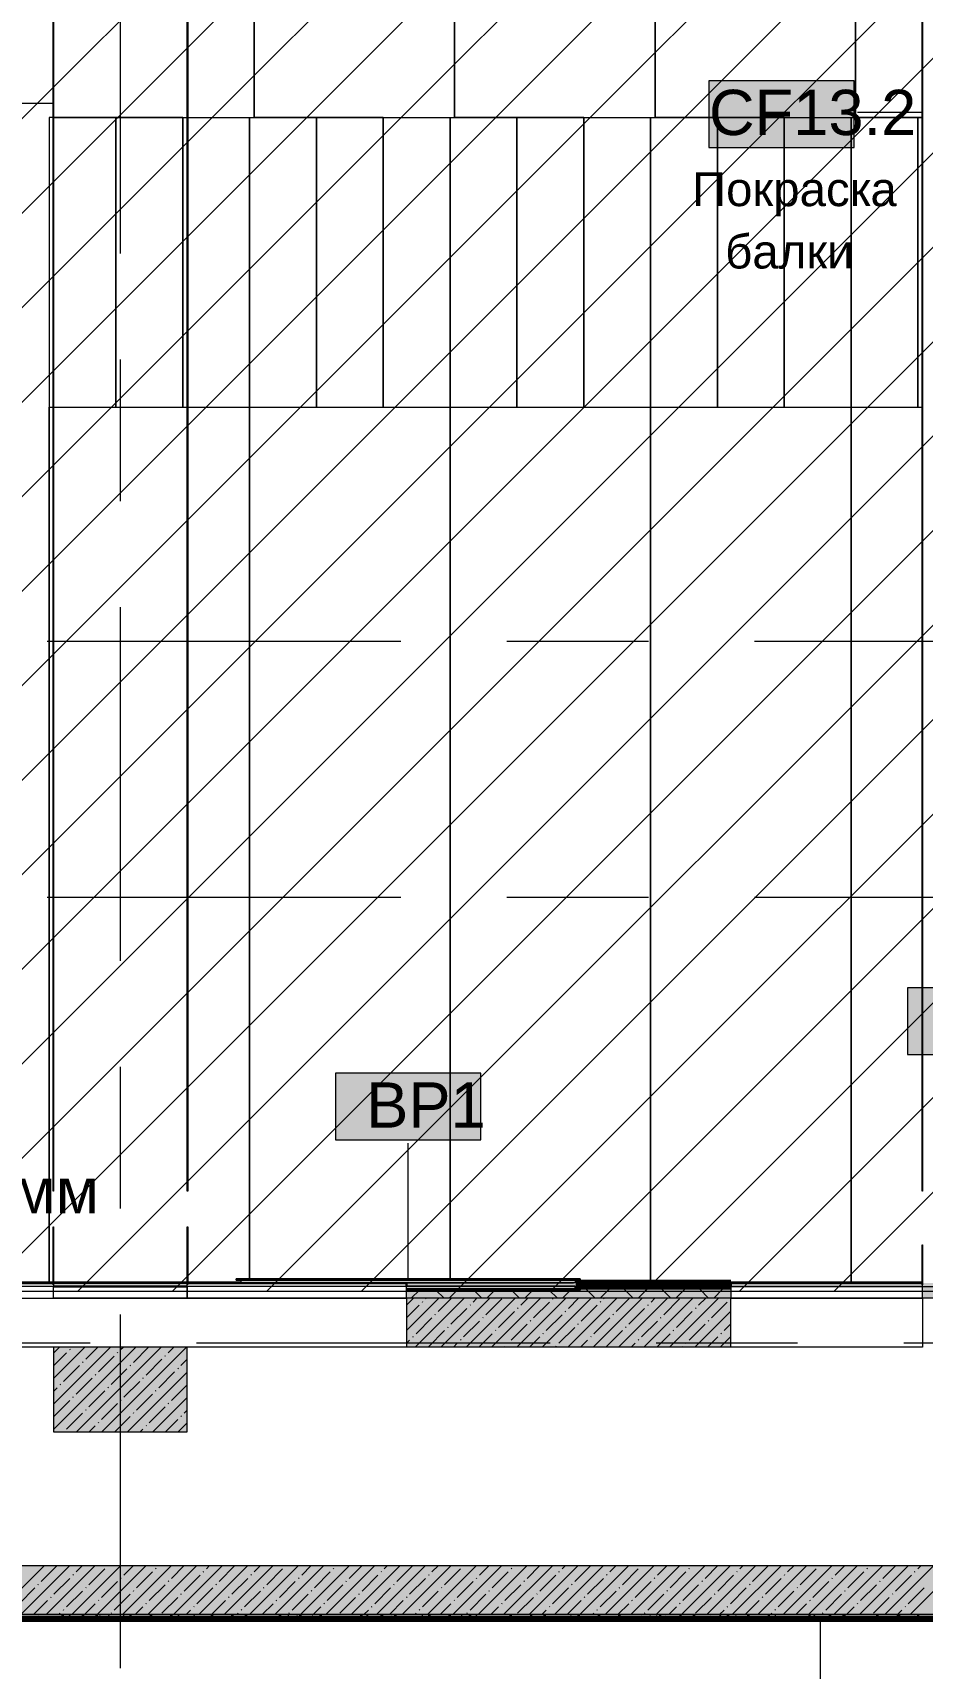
# Model space of a CAD drawing. Header units: millimetres. Extents: x -3817 to 677485, y -22715 to 103890.
# Drawn here: x 349109 to 353102, y 15458 to 22800 of the extents above; entities that cross this region are included whole.
import ezdxf

# ---------------------------------------------------------------- set-up
doc = ezdxf.new("R2010")
doc.units = ezdxf.units.MM
doc.layers.add('PDF _Геометрия', color=7, linetype='Continuous', true_color=0x1d1d1d)
doc.layers.add('PDF _Сплошная заливка', color=7, linetype='Continuous', true_color=0xffffff)
doc.layers.add('PDF _Текст', color=7, linetype='Continuous')
doc.styles.add('PDF GOST-Common', font='arial.ttf')

msp = doc.modelspace()

# ---------------------------------------------------------------- hatches: boundary and pattern name
at = {"layer": 'PDF _Сплошная заливка', "true_color": 0xff8000, "transparency": 33554559}
h = msp.add_hatch(color=30, dxfattribs=at)
h.paths.add_polyline_path([(357902.9, 17172), (357902.9, 17185), (357303.9, 17185), (357303.9, 17172)], flags=0)
h.paths.add_polyline_path([(358333.9, 17172), (358333.9, 17189), (358332.9, 17187), (358332.9, 17185), (358302.9, 17185), (358302.9, 17172), (358332.9, 17172)], flags=0)
h.paths.add_polyline_path([(349617.4, 17172), (349802.6, 17172), (349802.6, 17185), (349202.9, 17185), (349202.9, 17172), (349281.9, 17172)], flags=0)
h.paths.add_polyline_path([(357301.9, 17187), (357301.9, 17189), (355922.9, 17187)], flags=0)
at = {"layer": 'PDF _Сплошная заливка', "true_color": 0x4a715b, "transparency": 33554559}
h = msp.add_hatch(color=117, dxfattribs=at)
h.paths.add_polyline_path([(351211.1, 17155.5), (351567.4, 17155.5), (351567.4, 17160.5), (350786.8, 17160.5), (350786.8, 17155.5), (351127.2, 17155.5)], flags=0)
h.paths.add_polyline_path([(351567.4, 17200.5), (351567.4, 17205.5), (350022.4, 17205.5), (350022.4, 17200.5), (351546.6, 17200.5)], flags=0)
h = msp.add_hatch(color=117, dxfattribs=at)
h.paths.add_polyline_path([(351127.2, 17160.5), (351544.9, 17160.5), (351544.9, 17172.5), (350786.8, 17172), (350786.8, 17160.5), (351043.3, 17160.5)], flags=0)
h.paths.add_polyline_path([(351378.8, 17188.5), (351544.9, 17188.5), (351544.9, 17200.5), (350044.9, 17200.5), (350044.9, 17188.5), (351295, 17188.5)], flags=0)
at = {"layer": 'PDF _Сплошная заливка', "true_color": 0xff8000, "transparency": 33554559}
h = msp.add_hatch(color=30, dxfattribs=at)
h.paths.add_polyline_path([(355922.9, 17172), (355922.9, 17189), (353102.9, 17187), (353102.9, 17172), (355656.5, 17172)], flags=0)
h.paths.add_polyline_path([(351544.9, 17172), (352242.9, 17172), (352242.9, 17189), (350786.8, 17187), (350786.8, 17172.5), (351544.9, 17172.5)], flags=0)
at = {"layer": 'PDF _Сплошная заливка', "transparency": 33554559}
h = msp.add_hatch(color=256, dxfattribs=at)
h.paths.add_polyline_path([(350786.8, 16899), (352242.9, 16899), (352242.9, 17119), (350786.8, 17119), (350786.8, 17048.2)], flags=0)
h.paths.add_polyline_path([(355922.9, 16899), (355922.9, 17119), (353702.9, 17119), (353702.9, 16899), (355656.5, 16899)], flags=0)
h.paths.add_polyline_path([(348342.9, 16899), (348342.9, 17119), (346003.1, 17119), (346003.1, 16899), (348275.4, 16899)], flags=0)
h.paths.add_polyline_path([(344102.9, 16899), (345403.1, 16899), (345403.1, 17119), (341722.9, 17119), (341722.9, 16899), (343162.9, 16899)], flags=0)
h = msp.add_hatch(color=256, dxfattribs=at)
h.paths.add_polyline_path([(350786.8, 17119), (352242.9, 17119), (352242.9, 17159), (351567.4, 17159), (351567.4, 17155.5), (350786.8, 17155.5), (350786.8, 17136.5)], flags=0)
h.paths.add_polyline_path([(353102.9, 17119), (355922.9, 17119), (355922.9, 17159), (353102.9, 17159)], flags=0)
at = {"layer": 'PDF _Сплошная заливка', "true_color": 0xc0c0c0, "transparency": 33554559}
h = msp.add_hatch(color=9, dxfattribs=at)
h.paths.add_polyline_path([(351567.4, 17159), (352242.9, 17159), (352242.9, 17172), (351544.9, 17172), (351546.6, 17160.5), (351567.4, 17160.5)], flags=0)
h.paths.add_polyline_path([(355656.5, 17159), (355922.9, 17159), (355922.9, 17172), (353102.9, 17172), (353102.9, 17159)], flags=0)
at = {"layer": 'PDF _Сплошная заливка', "transparency": 33554559}
for points in [[(349202.9, 16519), (349802.9, 16519), (349802.9, 16899), (349202.9, 16899), (349202.9, 16812.8)], [(356998.5, 15699), (358082.9, 15699), (358082.9, 15919), (347502.9, 15919), (347502.9, 15699), (356327.5, 15699)]]:
    msp.add_hatch(color=256, dxfattribs=at).paths.add_polyline_path(points)
h = msp.add_hatch(color=256, dxfattribs=at)
h.paths.add_polyline_path([(358340.5, 15679), (358503.1, 15679), (358503.1, 15699), (347522.9, 15699), (347522.9, 15679), (356998.5, 15679)], flags=0)
h.paths.add_polyline_path([(361502.9, 15679), (361502.9, 15699), (360103.1, 15699), (360103.1, 15679), (361024.6, 15679)], flags=0)

# ---------------------------------------------------------------- linework, layer by layer
at = {"layer": 'PDF _Геометрия', "color": 8, "lineweight": 9, "true_color": 0x808080}
msp.add_lwpolyline([(357882.9, 17150), (357882.9, 28419), (349202.9, 28419), (349202.9, 28819), (342052.9, 28819), (342052.9, 26599), (342052.9, 17150)], close=True, dxfattribs=at)
at = {"layer": 'PDF _Геометрия', "color": 9, "lineweight": 9, "true_color": 0xc0c0c0}
for points in [[(343796.7, 17150), (355065.7, 28419)], [(344220.9, 17150), (355489.9, 28419)], [(344645.2, 17150), (355914.2, 28419)], [(345069.5, 17150), (356338.5, 28419)], [(345493.7, 17150), (356762.7, 28419)], [(345918, 17150), (357187, 28419)], [(346342.3, 17150), (357611.3, 28419)], [(346766.5, 17150), (357882.9, 28266.4)], [(347190.8, 17150), (357882.9, 27842.1)], [(347615.1, 17150), (357882.9, 27417.8)], [(348039.3, 17150), (357882.9, 26993.6)], [(348463.6, 17150), (357882.9, 26569.3)], [(348887.9, 17150), (357882.9, 26145)], [(349312.1, 17150), (357882.9, 25720.8)], [(349736.4, 17150), (357882.9, 25296.5)], [(350160.6, 17150), (357882.9, 24872.2)], [(350584.9, 17150), (357882.9, 24448)], [(351009.2, 17150), (357882.9, 24023.7)], [(351433.4, 17150), (357882.9, 23599.5)], [(351857.7, 17150), (357882.9, 23175.2)], [(352282, 17150), (357882.9, 22750.9)], [(352706.2, 17150), (357882.9, 22326.7)], [(345362.1, 17172), (345362.1, 17185), (345403.1, 17185), (345403.1, 17172), (345362.1, 17172), (345362.1, 17119), (345403.1, 17119), (346002.9, 17119), (346033.1, 17119), (348342.9, 17119), (349202.9, 17119), (349202.9, 17172)], [(349192.9, 17185), (348342.9, 17185), (348342.9, 17187), (349192.9, 17187)], [(357902.9, 17172), (357902.9, 17185), (358302.9, 17185), (358302.9, 17172), (357902.9, 17172), (357902.9, 17119), (357302.9, 17119), (355922.9, 17119), (353102.9, 17119), (352242.9, 17119), (350786.8, 17119), (349802.6, 17119), (349202.9, 17119), (349202.9, 17172), (348342.9, 17172), (348342.9, 17119), (350786.8, 17119), (350786.8, 17172), (349802.6, 17172)], [(353102.9, 17172), (353102.9, 17185), (352242.9, 17185), (353102.9, 17185), (353102.9, 17187), (352242.9, 17187), (352242.9, 17185), (352242.9, 17172), (353102.9, 17172), (355922.9, 17172), (355922.9, 17119), (358082.9, 17119), (358082.9, 16899), (355922.9, 16899), (353702.9, 16899)], [(351546.6, 17172), (352242.9, 17172), (352242.9, 17119), (353102.9, 17119), (353102.9, 16899), (352242.9, 16899), (350786.8, 16899), (348342.9, 16899), (347502.9, 16899), (347502.9, 15919), (358082.9, 15919), (358082.9, 16899), (358082.9, 17119)], [(349281.9, 17172), (349617.4, 17172)], [(349802.6, 17172), (349802.6, 17119), (349802.6, 17172)], [(352242.9, 16899), (352242.9, 17119), (350786.8, 17119), (350786.8, 16899)], [(355922.9, 16899), (355922.9, 17119), (353102.9, 17119), (353102.9, 17172), (352242.9, 17172)], [(358503.1, 15919), (358503.1, 15899), (358503.1, 15699), (358503.1, 15679), (347522.9, 15679)]]:
    msp.add_lwpolyline(points, dxfattribs=at)
at = {"layer": 'PDF _Геометрия', "color": 254, "lineweight": 13, "true_color": 0xcccccc}
for points in [[(350682.9, 22419), (350102.9, 22419), (350102.9, 28349), (350102.9, 22419)], [(351582.9, 22419), (351002.9, 22419), (351002.9, 28349), (351002.9, 22419)], [(352482.9, 22419), (351902.9, 22419), (351902.9, 28349), (351902.9, 22419)], [(353101.9, 22419), (352802.9, 22419), (352802.9, 28349), (352802.9, 22419)], [(349782.9, 22419), (349202.9, 22419), (349202.9, 27640.7)]]:
    msp.add_lwpolyline(points, dxfattribs=at)
at = {"layer": 'PDF _Геометрия', "color": 9, "lineweight": 9, "true_color": 0xc0c0c0}
for points in [[(349202.9, 27841.3), (349202.9, 17599), (349200.9, 17599), (349200.9, 27841.3)], [(349802.9, 17599), (349802.9, 27841.3), (349804.9, 27841.3), (349804.9, 17599)], [(353103.9, 27841.3), (353103.9, 17599), (353101.9, 17599), (353101.9, 27841.3)], [(349202.9, 17439), (349202.9, 17179), (349200.9, 17179), (349200.9, 17439)], [(349804.9, 17180.5), (349802.9, 17180.5), (349802.9, 17439), (349804.9, 17439)], [(353102.9, 17359), (353102.9, 17179), (353101.9, 17179), (353101.9, 17359)], [(349202.6, 17185), (349202.6, 17172), (348342.9, 17172), (348342.9, 17185)], [(350786.8, 17185), (349192.9, 17185), (349192.9, 17187), (350786.8, 17187)], [(350786.8, 17172), (349802.6, 17172), (349802.6, 17185), (350786.8, 17185)]]:
    msp.add_lwpolyline(points, close=True, dxfattribs=at)
at = {"layer": 'PDF _Геометрия', "color": 253, "lineweight": 9, "true_color": 0xaaaaaa}
for points in [[(349502.9, 21808.7), (349502.9, 23396.2)], [(349502.9, 20697.4), (349502.9, 21332.4)], [(349502.9, 18633.7), (349502.9, 20221.2)], [(349174.1, 20069), (350761.6, 20069)], [(351237.9, 20069), (351872.9, 20069)], [(352349.1, 20069), (353936.6, 20069)], [(349174.1, 18919), (350761.6, 18919)], [(351237.9, 18919), (351872.9, 18919)], [(352349.1, 18919), (353936.6, 18919)], [(349502.9, 17522.4), (349502.9, 18157.4)], [(349502.9, 15458.7), (349502.9, 17046.2)], [(348732.9, 16919), (349367.9, 16919)], [(349844.1, 16919), (351431.6, 16919)], [(351907.9, 16919), (352542.9, 16919)], [(353019.1, 16919), (354606.6, 16919)]]:
    msp.add_lwpolyline(points, dxfattribs=at)
at = {"layer": 'PDF _Геометрия', "color": 7, "lineweight": 9}
for points in [[(352796.7, 22583.8), (352143.6, 22583.8), (352143.6, 22283.8), (352796.7, 22283.8)], [(353689.4, 18512.6), (353036.3, 18512.6), (353036.3, 18212.6), (353689.4, 18212.6)], [(351121.5, 18129.6), (350468.3, 18129.6), (350468.3, 17829.6), (351121.5, 17829.6)], [(350022.4, 17205.5), (350022.4, 17200.5)], [(350044.9, 17188.5), (350044.9, 17200.5), (351544.9, 17200.5), (351544.9, 17188.5)], [(351537.4, 17188.5), (350052.4, 17188.5)], [(351567.4, 17205.5), (351567.4, 17200.5)], [(350786.8, 17172.5), (351537.4, 17172.5)]]:
    msp.add_lwpolyline(points, close=True, dxfattribs=at)
for points in [[(349201.9, 22482), (348745.3, 22482)], [(353102.9, 22441.9), (352811.8, 22441.9)], [(350794.9, 17205.5), (350794.9, 17815.7)], [(351567.4, 17205.5), (350022.4, 17205.5), (351567.4, 17205.5)], [(350036.8, 17200.5), (350022.4, 17200.5), (351567.4, 17200.5), (351546.6, 17200.5)], [(351544.9, 17200.5), (351544.9, 17188.5), (350044.9, 17188.5), (350044.9, 17200.5)], [(351537.4, 17205.5), (350052.4, 17205.5), (351537.4, 17205.5)], [(351546.6, 17160.5), (351567.4, 17160.5), (351567.4, 17155.5), (351567.4, 17160.5), (350786.8, 17160.5), (351544.9, 17160.5), (351544.9, 17172.5), (350786.8, 17172.5), (351544.9, 17172.5), (351544.9, 17160.5)], [(351567.4, 17155.5), (350786.8, 17155.5), (351567.4, 17155.5)], [(351537.4, 17155.5), (350786.8, 17155.5), (351537.4, 17155.5)], [(352242.9, 17159), (351567.4, 17159)], [(349202.9, 16899), (349202.9, 16519), (349802.9, 16519), (349802.9, 16899)], [(347522.9, 15699), (358082.9, 15699), (347522.9, 15699), (347502.9, 15699), (347502.9, 15579), (347502.9, 15699)], [(352644.7, 15678.5), (352644.7, 15360.6)]]:
    msp.add_lwpolyline(points, dxfattribs=at)
at = {"layer": 'PDF _Геометрия', "color": 254, "lineweight": 9, "true_color": 0xcccccc}
for points in [[(349200.9, 22419), (349182.9, 22419), (349182.9, 21119), (349200.9, 21119)], [(349182.9, 22419), (349182.9, 21119)], [(349202.9, 22419), (349482.9, 22419), (349782.9, 22419), (349802.9, 22419)], [(349804.9, 22419), (350082.9, 22419), (350382.9, 22419), (350682.9, 22419), (350982.9, 22419), (351282.9, 22419), (351582.9, 22419), (351882.9, 22419), (352182.9, 22419), (352482.9, 22419), (352782.9, 22419), (353082.9, 22419), (353101.9, 22419)], [(349202.9, 21119), (349482.9, 21119), (349782.9, 21119), (349802.9, 21119)], [(349804.9, 21119), (350082.9, 21119), (350382.9, 21119), (350682.9, 21119), (350982.9, 21119), (351282.9, 21119), (351582.9, 21119), (351882.9, 21119), (352182.9, 21119), (352482.9, 21119), (352782.9, 21119), (353082.9, 21119), (353101.9, 21119)]]:
    msp.add_lwpolyline(points, dxfattribs=at)
for points in [[(349482.9, 21119), (349482.9, 22419)], [(349782.9, 21119), (349782.9, 22419)], [(350082.9, 21119), (350082.9, 22419)], [(350382.9, 21119), (350382.9, 22419)], [(350682.9, 21119), (350682.9, 22419)], [(350982.9, 21119), (350982.9, 22419)], [(351282.9, 21119), (351282.9, 22419)], [(351582.9, 21119), (351582.9, 22419)], [(351882.9, 21119), (351882.9, 22419)], [(352182.9, 21119), (352182.9, 22419)], [(352482.9, 21119), (352482.9, 22419)], [(352782.9, 21119), (352782.9, 22419)], [(353082.9, 21119), (353082.9, 22419)]]:
    msp.add_lwpolyline(points, close=True, dxfattribs=at)
at = {"layer": 'PDF _Геометрия', "color": 253, "lineweight": 13, "true_color": 0xaaaaaa}
for points in [[(349182.9, 21119), (349182.9, 17189), (349182.9, 21119), (349200.9, 21119)], [(349202.9, 21119), (349782.9, 21119)], [(350082.9, 21119), (350082.9, 17205.5), (350082.9, 21119), (350682.9, 21119)], [(350982.9, 21119), (350982.9, 17205.5), (350982.9, 21119), (351582.9, 21119)], [(351882.9, 21119), (351882.9, 17189), (351882.9, 21119), (352482.9, 21119)], [(352782.9, 21119), (352782.9, 17189), (352782.9, 21119), (353101.9, 21119)]]:
    msp.add_lwpolyline(points, dxfattribs=at)
at = {"layer": 'PDF _Геометрия', "color": 30, "lineweight": 30, "true_color": 0xff8000}
for points in [[(349009.9, 17189), (349182.9, 17189), (349200.9, 17189)], [(349202.8, 17189), (349802.9, 17189)], [(349804.8, 17189), (350044.9, 17189)], [(350786.8, 17188.5), (350786.8, 17172.5)], [(352242.9, 17172), (352242.9, 17189), (353101.9, 17189)], [(349802.6, 17172), (349202.6, 17172)]]:
    msp.add_lwpolyline(points, dxfattribs=at)
at = {"layer": 'PDF _Геометрия', "color": 30, "lineweight": 70, "true_color": 0xff8000}
for points in [[(352242.9, 17189), (351546.6, 17189)], [(352242.9, 17172), (351546.6, 17172)]]:
    msp.add_lwpolyline(points, dxfattribs=at)
at = {"layer": 'PDF _Геометрия', "lineweight": 9}
for points in [[(350786.8, 17087.3), (350818.5, 17119)], [(350786.8, 16973.3), (350932.5, 17119)], [(350845, 17155.5), (350808.5, 17119)], [(350826.6, 16899), (351046.6, 17119)], [(350872.6, 17116.1), (350875.5, 17119)], [(350955.5, 17119), (350919, 17155.5)], [(350929.6, 17059), (350989.6, 17119)], [(350940.6, 16899), (351160.6, 17119)], [(351014.7, 17155.5), (350978.2, 17119)], [(351054.7, 16899), (351274.7, 17119)], [(351086.4, 17101.8), (351103.6, 17119)], [(351125.2, 17119), (351088.7, 17155.5)], [(351143.4, 17044.8), (351214.7, 17116.1)], [(351184.4, 17155.5), (351147.9, 17119)], [(351168.7, 16899), (351388.7, 17119)], [(351294.9, 17119), (351258.4, 17155.5)], [(351282.8, 16899), (351502.8, 17119)], [(351300.3, 17087.6), (351331.7, 17119)], [(351354.1, 17155.5), (351317.6, 17119)], [(351396.8, 16899), (351616.8, 17119)], [(351464.6, 17119), (351428.1, 17155.5)], [(351442.8, 17116.1), (351445.2, 17118.4)], [(351523.8, 17155.5), (351487.3, 17119)], [(351510.9, 16899), (351730.9, 17119)], [(351514.1, 17073.3), (351559.8, 17119)], [(351634.3, 17119), (351594.3, 17159)], [(351624.9, 16899), (351844.9, 17119)], [(351697, 17159), (351657, 17119)], [(351670.9, 17116.1), (351673.9, 17119)], [(351727.9, 17059), (351787.9, 17119)], [(351739, 16899), (351959, 17119)], [(351804, 17119), (351764, 17159)], [(351866.7, 17159), (351826.7, 17119)], [(351853, 16899), (352073, 17119)], [(351884.8, 17101.8), (351902, 17119)], [(351973.7, 17119), (351933.7, 17159)], [(351941.8, 17044.8), (352013.1, 17116.1)], [(351967.1, 16899), (352187.1, 17119)], [(352036.4, 17159), (351996.4, 17119)], [(352098.6, 17087.6), (352130.1, 17119)], [(352143.4, 17119), (352103.4, 17159)], [(352206.1, 17159), (352166.1, 17119)], [(352241.2, 17116.1), (352242.9, 17117.8)], [(350786.8, 17030.3), (350844.1, 17087.6)], [(350858.3, 17101.8), (350860.7, 17104.2)], [(350915.3, 17044.8), (350917.7, 17047.2)], [(350986.6, 17002), (351057.9, 17073.3)], [(351072.2, 17087.6), (351074.5, 17089.9)], [(351200.5, 16987.8), (351271.7, 17059)], [(351286, 17073.3), (351288.4, 17075.7)], [(351357.3, 17030.5), (351428.6, 17101.8)], [(351414.3, 16973.5), (351485.6, 17044.8)], [(351499.8, 17059), (351502.2, 17061.4)], [(351571.1, 17016.3), (351642.4, 17087.6)], [(351656.7, 17101.8), (351659, 17104.2)], [(351713.7, 17044.8), (351716.1, 17047.2)], [(351785, 17002), (351856.2, 17073.3)], [(351870.5, 17087.6), (351872.9, 17089.9)], [(351998.8, 16987.8), (352070.1, 17059)], [(352081.1, 16899), (352242.9, 17060.8)], [(352084.3, 17073.3), (352086.7, 17075.7)], [(352155.6, 17030.5), (352226.9, 17101.8)], [(350829.8, 16959.2), (350901.1, 17030.5)], [(350886.8, 16902.2), (350958.1, 16973.5)], [(350972.4, 16987.8), (350974.7, 16990.1)], [(351043.6, 16945), (351114.9, 17016.3)], [(351129.2, 17030.5), (351131.6, 17032.9)], [(351186.2, 16973.5), (351188.6, 16975.9)], [(351257.5, 16930.7), (351328.8, 17002)], [(351343, 17016.3), (351345.4, 17018.6)], [(351400.1, 16959.2), (351402.4, 16961.6)], [(351471.3, 16916.5), (351542.6, 16987.8)], [(351556.9, 17002), (351559.2, 17004.4)], [(351628.2, 16959.2), (351699.4, 17030.5)], [(351685.2, 16902.2), (351756.5, 16973.5)], [(351770.7, 16987.8), (351773.1, 16990.1)], [(351842, 16945), (351913.3, 17016.3)], [(351927.5, 17030.5), (351929.9, 17032.9)], [(351984.6, 16973.5), (351986.9, 16975.9)], [(352055.8, 16930.7), (352127.1, 17002)], [(352141.4, 17016.3), (352143.7, 17018.6)], [(352198.4, 16959.2), (352200.8, 16961.6)], [(352212.7, 16973.5), (352242.9, 17003.7)], [(349202.9, 16872), (349229.9, 16899)], [(349202.9, 16757.9), (349343.9, 16899)], [(349202.9, 16643.9), (349458, 16899)], [(349202.9, 16529.9), (349572, 16899)], [(349275.9, 16888), (349278.3, 16890.3)], [(349306.1, 16519), (349686.1, 16899)], [(349347.2, 16845.2), (349401, 16899)], [(349420.1, 16519), (349800.1, 16899)], [(349504, 16888), (349515, 16899)], [(349561, 16830.9), (349629.1, 16899)], [(349717.8, 16873.7), (349743.1, 16899)], [(350786.8, 16916.3), (350801.3, 16930.7)], [(350815.6, 16945), (350817.9, 16947.4)], [(350997.7, 16899), (351015.1, 16916.5)], [(351029.4, 16930.7), (351031.8, 16933.1)], [(351111.7, 16899), (351172, 16959.2)], [(351225.8, 16899), (351229, 16902.2)], [(351243.2, 16916.5), (351245.6, 16918.9)], [(351339.8, 16899), (351385.8, 16945)], [(351457.1, 16902.2), (351459.4, 16904.6)], [(351567.9, 16899), (351599.6, 16930.7)], [(351613.9, 16945), (351616.3, 16947.4)], [(351796, 16899), (351813.5, 16916.5)], [(351827.7, 16930.7), (351830.1, 16933.1)], [(351910.1, 16899), (351970.3, 16959.2)], [(352024.1, 16899), (352027.3, 16902.2)], [(352041.6, 16916.5), (352043.9, 16918.9)], [(352138.2, 16899), (352184.1, 16945)], [(352195.2, 16899), (352242.9, 16946.7)], [(349202.9, 16815), (349261.6, 16873.7)], [(349247.4, 16745.4), (349318.7, 16816.7)], [(349332.9, 16830.9), (349335.3, 16833.3)], [(349404.2, 16788.2), (349475.5, 16859.5)], [(349489.7, 16873.7), (349492.1, 16876.1)], [(349546.8, 16816.7), (349549.1, 16819.1)], [(349618, 16773.9), (349689.3, 16845.2)], [(349703.6, 16859.5), (349705.9, 16861.8)], [(349774.9, 16816.7), (349802.9, 16844.7)], [(349304.4, 16688.4), (349375.7, 16759.7)], [(349389.9, 16773.9), (349392.3, 16776.3)], [(349461.2, 16731.2), (349532.5, 16802.4)], [(349518.2, 16674.1), (349589.5, 16745.4)], [(349534.2, 16519), (349802.9, 16787.7)], [(349603.8, 16759.7), (349606.1, 16762)], [(349675.1, 16716.9), (349746.3, 16788.2)], [(349760.6, 16802.4), (349763, 16804.8)], [(349202.9, 16700.9), (349218.9, 16716.9)], [(349233.1, 16731.2), (349235.5, 16733.5)], [(349290.1, 16674.1), (349292.5, 16676.5)], [(349361.4, 16631.4), (349432.7, 16702.6)], [(349447, 16716.9), (349449.3, 16719.3)], [(349575.3, 16617.1), (349646.5, 16688.4)], [(349648.2, 16519), (349802.9, 16673.7)], [(349660.8, 16702.6), (349663.2, 16705)], [(349732.1, 16659.9), (349802.9, 16730.7)], [(349204.6, 16588.6), (349275.9, 16659.9)], [(349261.6, 16531.6), (349332.9, 16602.8)], [(349347.2, 16617.1), (349349.5, 16619.5)], [(349418.4, 16574.3), (349489.7, 16645.6)], [(349504, 16659.9), (349506.4, 16662.2)], [(349561, 16602.8), (349563.4, 16605.2)], [(349632.3, 16560.1), (349703.6, 16631.4)], [(349717.8, 16645.6), (349720.2, 16648)], [(349789.1, 16602.8), (349802.9, 16616.6)], [(349249.1, 16519), (349249.7, 16519.7)], [(349363.1, 16519), (349389.9, 16545.8)], [(349404.2, 16560.1), (349406.6, 16562.4)], [(349477.2, 16519), (349546.8, 16588.6)], [(349591.2, 16519), (349603.8, 16531.6)], [(349618, 16545.8), (349620.4, 16548.2)], [(349705.3, 16519), (349760.6, 16574.3)], [(349762.3, 16519), (349802.9, 16559.6)], [(349774.9, 16588.6), (349777.2, 16591)], [(348942.3, 15699), (349162.3, 15919)], [(349056.3, 15699), (349276.3, 15919)], [(349147.6, 15847.3), (349218.9, 15918.5)], [(349170.4, 15699), (349390.4, 15919)], [(349204.6, 15790.2), (349275.9, 15861.5)], [(349284.4, 15699), (349504.4, 15919)], [(349290.1, 15875.8), (349292.5, 15878.2)], [(349304.4, 15890), (349333.4, 15919)], [(349361.4, 15833), (349432.7, 15904.3)], [(349398.5, 15699), (349618.5, 15919)], [(349447, 15918.5), (349447.4, 15919)], [(349504, 15861.5), (349506.4, 15863.9)], [(349512.5, 15699), (349732.5, 15919)], [(349518.2, 15875.8), (349561.5, 15919)], [(349575.3, 15818.8), (349646.5, 15890)], [(349626.6, 15699), (349846.6, 15919)], [(349660.8, 15904.3), (349663.2, 15906.7)], [(349675.1, 15918.5), (349675.5, 15919)], [(349732.1, 15861.5), (349789.6, 15919)], [(349740.6, 15699), (349960.6, 15919)], [(349789.1, 15804.5), (349860.4, 15875.8)], [(349854.7, 15699), (350074.7, 15919)], [(349874.6, 15890), (349877, 15892.4)], [(349888.9, 15904.3), (349903.6, 15919)], [(349945.9, 15847.3), (350017.2, 15918.5)], [(349968.7, 15699), (350188.7, 15919)], [(350002.9, 15790.2), (350074.2, 15861.5)], [(350082.8, 15699), (350302.8, 15919)], [(350088.5, 15875.8), (350090.9, 15878.2)], [(350102.7, 15890), (350131.7, 15919)], [(350159.8, 15833), (350231, 15904.3)], [(350196.8, 15699), (350416.8, 15919)], [(350245.3, 15918.5), (350245.8, 15919)], [(350302.3, 15861.5), (350304.7, 15863.9)], [(350310.9, 15699), (350530.9, 15919)], [(350316.6, 15875.8), (350359.8, 15919)], [(350373.6, 15818.8), (350444.9, 15890)], [(350424.9, 15699), (350644.9, 15919)], [(350459.1, 15904.3), (350461.5, 15906.7)], [(350473.4, 15918.5), (350473.9, 15919)], [(350530.4, 15861.5), (350587.9, 15919)], [(350539, 15699), (350759, 15919)], [(350587.5, 15804.5), (350658.7, 15875.8)], [(350653, 15699), (350873, 15919)], [(350673, 15890), (350675.4, 15892.4)], [(350687.2, 15904.3), (350702, 15919)], [(350744.3, 15847.3), (350815.6, 15918.5)], [(350767.1, 15699), (350987.1, 15919)], [(350801.3, 15790.2), (350872.6, 15861.5)], [(350881.1, 15699), (351101.1, 15919)], [(350886.8, 15875.8), (350889.2, 15878.2)], [(350901.1, 15890), (350930.1, 15919)], [(350958.1, 15833), (351029.4, 15904.3)], [(350995.2, 15699), (351215.2, 15919)], [(351043.6, 15918.5), (351044.1, 15919)], [(351100.7, 15861.5), (351103, 15863.9)], [(351109.2, 15699), (351329.2, 15919)], [(351114.9, 15875.8), (351158.2, 15919)], [(351172, 15818.8), (351243.2, 15890)], [(351223.3, 15699), (351443.3, 15919)], [(351257.5, 15904.3), (351259.9, 15906.7)], [(351271.7, 15918.5), (351272.2, 15919)], [(351328.8, 15861.5), (351386.3, 15919)], [(351337.3, 15699), (351557.3, 15919)], [(351385.8, 15804.5), (351457.1, 15875.8)], [(351451.4, 15699), (351671.4, 15919)], [(351471.3, 15890), (351473.7, 15892.4)], [(351485.6, 15904.3), (351500.3, 15919)], [(351542.6, 15847.3), (351613.9, 15918.5)], [(351565.4, 15699), (351785.4, 15919)], [(351599.6, 15790.2), (351670.9, 15861.5)], [(351679.5, 15699), (351899.5, 15919)], [(351685.2, 15875.8), (351687.5, 15878.2)], [(351699.4, 15890), (351728.4, 15919)], [(351756.5, 15833), (351827.7, 15904.3)], [(351793.5, 15699), (352013.5, 15919)], [(351842, 15918.5), (351842.4, 15919)], [(351899, 15861.5), (351901.4, 15863.9)], [(351907.6, 15699), (352127.6, 15919)], [(351913.3, 15875.8), (351956.5, 15919)], [(351970.3, 15818.8), (352041.6, 15890)], [(352021.6, 15699), (352241.6, 15919)], [(352055.8, 15904.3), (352058.2, 15906.7)], [(352070.1, 15918.5), (352070.5, 15919)], [(352127.1, 15861.5), (352184.6, 15919)], [(352135.7, 15699), (352355.7, 15919)], [(352184.1, 15804.5), (352255.4, 15875.8)], [(352249.7, 15699), (352469.7, 15919)], [(352269.7, 15890), (352272, 15892.4)], [(352283.9, 15904.3), (352298.6, 15919)], [(352341, 15847.3), (352412.2, 15918.5)], [(352363.8, 15699), (352583.8, 15919)], [(352398, 15790.2), (352469.3, 15861.5)], [(352477.8, 15699), (352697.8, 15919)], [(352483.5, 15875.8), (352485.9, 15878.2)], [(352497.8, 15890), (352526.7, 15919)], [(352554.8, 15833), (352626.1, 15904.3)], [(352591.9, 15699), (352811.9, 15919)], [(352640.3, 15918.5), (352640.8, 15919)], [(352697.4, 15861.5), (352699.7, 15863.9)], [(352705.9, 15699), (352925.9, 15919)], [(352711.6, 15875.8), (352754.8, 15919)], [(352768.6, 15818.8), (352839.9, 15890)], [(352820, 15699), (353040, 15919)], [(352854.2, 15904.3), (352856.6, 15906.7)], [(352868.4, 15918.5), (352868.9, 15919)], [(352925.5, 15861.5), (352982.9, 15919)], [(352934, 15699), (353154, 15919)], [(352982.5, 15804.5), (353053.8, 15875.8)], [(353048.1, 15699), (353268.1, 15919)], [(353068, 15890), (353070.4, 15892.4)], [(353082.3, 15904.3), (353097, 15919)], [(349047.8, 15747.5), (349119.1, 15818.8)], [(349133.3, 15833), (349135.7, 15835.4)], [(349261.6, 15733.2), (349332.9, 15804.5)], [(349347.2, 15818.8), (349349.5, 15821.1)], [(349418.4, 15776), (349489.7, 15847.3)], [(349475.5, 15719), (349546.8, 15790.2)], [(349561, 15804.5), (349563.4, 15806.9)], [(349632.3, 15761.7), (349703.6, 15833)], [(349717.8, 15847.3), (349720.2, 15849.6)], [(349774.9, 15790.2), (349777.2, 15792.6)], [(349846.1, 15747.5), (349917.4, 15818.8)], [(349931.7, 15833), (349934, 15835.4)], [(350060, 15733.2), (350131.3, 15804.5)], [(350145.5, 15818.8), (350147.9, 15821.1)], [(350216.8, 15776), (350288.1, 15847.3)], [(350273.8, 15719), (350345.1, 15790.2)], [(350359.4, 15804.5), (350361.7, 15806.9)], [(350430.6, 15761.7), (350501.9, 15833)], [(350516.2, 15847.3), (350518.5, 15849.6)], [(350573.2, 15790.2), (350575.6, 15792.6)], [(350644.5, 15747.5), (350715.8, 15818.8)], [(350730, 15833), (350732.4, 15835.4)], [(350858.3, 15733.2), (350929.6, 15804.5)], [(350943.9, 15818.8), (350946.2, 15821.1)], [(351015.1, 15776), (351086.4, 15847.3)], [(351072.2, 15719), (351143.4, 15790.2)], [(351157.7, 15804.5), (351160.1, 15806.9)], [(351229, 15761.7), (351300.3, 15833)], [(351314.5, 15847.3), (351316.9, 15849.6)], [(351371.5, 15790.2), (351373.9, 15792.6)], [(351442.8, 15747.5), (351514.1, 15818.8)], [(351528.4, 15833), (351530.7, 15835.4)], [(351656.7, 15733.2), (351727.9, 15804.5)], [(351742.2, 15818.8), (351744.6, 15821.1)], [(351813.5, 15776), (351884.8, 15847.3)], [(351870.5, 15719), (351941.8, 15790.2)], [(351956, 15804.5), (351958.4, 15806.9)], [(352027.3, 15761.7), (352098.6, 15833)], [(352112.9, 15847.3), (352115.2, 15849.6)], [(352169.9, 15790.2), (352172.3, 15792.6)], [(352241.2, 15747.5), (352312.4, 15818.8)], [(352326.7, 15833), (352329.1, 15835.4)], [(352455, 15733.2), (352526.3, 15804.5)], [(352540.5, 15818.8), (352542.9, 15821.1)], [(352611.8, 15776), (352683.1, 15847.3)], [(352668.8, 15719), (352740.1, 15790.2)], [(352754.4, 15804.5), (352756.8, 15806.9)], [(352825.7, 15761.7), (352896.9, 15833)], [(352911.2, 15847.3), (352913.6, 15849.6)], [(352968.2, 15790.2), (352970.6, 15792.6)], [(353039.5, 15747.5), (353110.8, 15818.8)], [(349113.4, 15699), (349176.1, 15761.7)], [(349190.3, 15776), (349192.7, 15778.4)], [(349247.4, 15719), (349249.7, 15721.3)], [(349341.5, 15699), (349389.9, 15747.5)], [(349404.2, 15761.7), (349406.6, 15764.1)], [(349569.6, 15699), (349603.8, 15733.2)], [(349618, 15747.5), (349620.4, 15749.8)], [(349689.3, 15704.7), (349760.6, 15776)], [(349797.7, 15699), (349817.6, 15719)], [(349831.9, 15733.2), (349834.2, 15735.6)], [(349911.7, 15699), (349974.4, 15761.7)], [(349988.7, 15776), (349991.1, 15778.4)], [(350045.7, 15719), (350048.1, 15721.3)], [(350139.8, 15699), (350188.3, 15747.5)], [(350202.5, 15761.7), (350204.9, 15764.1)], [(350367.9, 15699), (350402.1, 15733.2)], [(350416.4, 15747.5), (350418.7, 15749.8)], [(350487.7, 15704.7), (350558.9, 15776)], [(350596, 15699), (350616, 15719)], [(350630.2, 15733.2), (350632.6, 15735.6)], [(350710.1, 15699), (350772.8, 15761.7)], [(350787, 15776), (350789.4, 15778.4)], [(350844.1, 15719), (350846.4, 15721.3)], [(350938.2, 15699), (350986.6, 15747.5)], [(351000.9, 15761.7), (351003.3, 15764.1)], [(351166.3, 15699), (351200.5, 15733.2)], [(351214.7, 15747.5), (351217.1, 15749.8)], [(351286, 15704.7), (351357.3, 15776)], [(351394.3, 15699), (351414.3, 15719)], [(351428.6, 15733.2), (351430.9, 15735.6)], [(351508.4, 15699), (351571.1, 15761.7)], [(351585.4, 15776), (351587.8, 15778.4)], [(351642.4, 15719), (351644.8, 15721.3)], [(351736.5, 15699), (351785, 15747.5)], [(351799.2, 15761.7), (351801.6, 15764.1)], [(351964.6, 15699), (351998.8, 15733.2)], [(352013.1, 15747.5), (352015.4, 15749.8)], [(352084.3, 15704.7), (352155.6, 15776)], [(352192.7, 15699), (352212.7, 15719)], [(352226.9, 15733.2), (352229.3, 15735.6)], [(352306.7, 15699), (352369.5, 15761.7)], [(352383.7, 15776), (352386.1, 15778.4)], [(352440.8, 15719), (352443.1, 15721.3)], [(352534.8, 15699), (352583.3, 15747.5)], [(352597.6, 15761.7), (352599.9, 15764.1)], [(352762.9, 15699), (352797.2, 15733.2)], [(352811.4, 15747.5), (352813.8, 15749.8)], [(352882.7, 15704.7), (352954, 15776)], [(352991, 15699), (353011, 15719)], [(353025.3, 15733.2), (353027.6, 15735.6)], [(349227.4, 15699), (349233.1, 15704.7)], [(349461.2, 15704.7), (349463.6, 15707.1)], [(350025.8, 15699), (350031.5, 15704.7)], [(350259.6, 15704.7), (350261.9, 15707.1)], [(350824.1, 15699), (350829.8, 15704.7)], [(351057.9, 15704.7), (351060.3, 15707.1)], [(351622.4, 15699), (351628.2, 15704.7)], [(351856.2, 15704.7), (351858.6, 15707.1)], [(352420.8, 15699), (352426.5, 15704.7)], [(352654.6, 15704.7), (352657, 15707.1)]]:
    msp.add_lwpolyline(points, dxfattribs=at)
at = {"layer": 'PDF _Геометрия', "color": 250, "lineweight": 9, "true_color": 0x3c3c3c}
msp.add_lwpolyline([(351641.7, 17172), (351641.4, 17171.4)], dxfattribs=at)
at = {"layer": 'PDF _Геометрия', "color": 231, "lineweight": 70, "true_color": 0xff80c0}
msp.add_lwpolyline([(347522.9, 15579), (347523.9, 15579), (347523.9, 15678), (358503.1, 15678), (358503.1, 15679), (347522.9, 15679)], dxfattribs=at)
at = {"layer": 'PDF _Геометрия', "color": 253, "lineweight": 9, "true_color": 0x9b9b9b}
for points in [[(349140.7, 15683.1), (349135.7, 15691.8)], [(349178.3, 15679), (349177.3, 15680.7)], [(349203.1, 15699), (349201.3, 15696)], [(349238.5, 15696), (349248.6, 15696)], [(349276.8, 15691.3), (349272.3, 15699)], [(349329.9, 15696), (349340, 15696)], [(349368.8, 15681.3), (349367.5, 15679)], [(349390.9, 15696), (349401, 15696)], [(349410.5, 15692.5), (349405.4, 15683.8)], [(349449.4, 15699), (349447.1, 15694.9)], [(349454.5, 15688.3), (349449.4, 15697)], [(349495, 15679), (349491.1, 15685.9)], [(349519.8, 15699), (349515.1, 15690.8)], [(349543.3, 15696), (349553.3, 15696)], [(349564.1, 15681.2), (349559.1, 15689.9)], [(349614.6, 15680.2), (349613.9, 15679)], [(349634.7, 15696), (349644.8, 15696)], [(349726.2, 15696), (349736.2, 15696)], [(349741.4, 15679), (349736.8, 15687)], [(349765.9, 15698.4), (349760.8, 15689.7)], [(349833.9, 15694.4), (349828.9, 15685.6)], [(349836.3, 15697.6), (349835.4, 15699)], [(349909.1, 15696), (349919.1, 15696)], [(349917.4, 15679), (349914.5, 15684)], [(350000.5, 15696), (350010.6, 15696)], [(350061.5, 15696), (350071.5, 15696)], [(350215.7, 15685.1), (350212.2, 15679)], [(350213.9, 15696), (350223.9, 15696)], [(350257.3, 15696.3), (350252.3, 15687.5)], [(350259.7, 15695.7), (350257.8, 15699)], [(350294.1, 15699), (350293.9, 15698.7)], [(350301.3, 15684.5), (350296.3, 15693.2)], [(350305.3, 15696), (350315.3, 15696)], [(350364.5, 15699), (350362, 15694.6)], [(350396.7, 15696), (350406.8, 15696)], [(350461.4, 15684), (350458.6, 15679)], [(350529.5, 15679.9), (350528.9, 15679)], [(350579.6, 15696), (350589.7, 15696)], [(350610.9, 15699), (350607.7, 15693.5)], [(350615.1, 15689.7), (350610.1, 15698.4)], [(350671.1, 15696), (350681.1, 15696)], [(350680.8, 15698.1), (350675.7, 15689.4)], [(350683.1, 15693.8), (350680.1, 15699)], [(350724.8, 15682.6), (350719.7, 15691.3)], [(350732, 15696), (350742.1, 15696)], [(350762.1, 15679), (350761.4, 15680.2)], [(350860.8, 15690.8), (350856.1, 15699)], [(350884.4, 15696), (350894.5, 15696)], [(350975.9, 15696), (350985.9, 15696)], [(351038.5, 15687.8), (351033.5, 15696.5)], [(351062.6, 15688.9), (351057.5, 15680.2)], [(351067.3, 15696), (351077.3, 15696)], [(351078.8, 15679), (351075.2, 15685.4)], [(351103.6, 15699), (351099.2, 15691.3)], [(351148.2, 15680.7), (351143.2, 15689.4)], [(351209.2, 15699), (351208.9, 15698.4)], [(351250.2, 15696), (351260.2, 15696)], [(351308.3, 15687.8), (351303.3, 15679.1)], [(351325.2, 15679), (351320.9, 15686.4)], [(351341.6, 15696), (351351.7, 15696)], [(351376.3, 15683.7), (351373.6, 15679)], [(351402.6, 15696), (351412.6, 15696)], [(351420.3, 15697.1), (351419.2, 15699)], [(351455.6, 15699), (351454.6, 15697.3)], [(351501.2, 15679), (351498.6, 15683.5)], [(351526, 15699), (351522.6, 15693.2)], [(351555, 15696), (351565, 15696)], [(351622.1, 15682.6), (351620, 15679)], [(351646.4, 15696), (351656.5, 15696)], [(351737.9, 15696), (351747.9, 15696)], [(351843.8, 15695.2), (351841.6, 15699)], [(351885.4, 15684), (351880.4, 15692.7)], [(351909.5, 15692.7), (351904.4, 15684)], [(351920.7, 15696), (351930.8, 15696)], [(351948.3, 15699), (351946.1, 15695.1)], [(352012.2, 15696), (352022.2, 15696)], [(352073.1, 15696), (352083.2, 15696)], [(352113.6, 15680.4), (352112.7, 15679)], [(352155.2, 15691.6), (352150.2, 15682.9)], [(352199.2, 15689.2), (352194.2, 15697.9)], [(352223.2, 15687.5), (352218.3, 15679)], [(352225.5, 15696), (352235.6, 15696)], [(352267.2, 15693.3), (352263.9, 15699)], [(352308.9, 15682.1), (352303.8, 15690.8)], [(352317, 15696), (352327, 15696)], [(352345.8, 15679), (352345.5, 15679.7)], [(352370.6, 15699), (352369.5, 15697)], [(352408.4, 15696), (352418.5, 15696)], [(352444.9, 15690.3), (352439.9, 15699)], [(352469, 15686.4), (352464.7, 15679)], [(352537, 15682.3), (352535.1, 15679)], [(352591.3, 15696), (352601.3, 15696)], [(352622.6, 15687.3), (352617.6, 15696)], [(352662.6, 15679), (352659.2, 15684.8)], [(352682.7, 15696), (352692.8, 15696)], [(352732.3, 15680.2), (352727.3, 15688.9)], [(352743.7, 15696), (352753.7, 15696)], [(352756.3, 15696.5), (352751.3, 15687.8)], [(352793, 15699), (352792.9, 15698.9)], [(352896.1, 15696), (352906.1, 15696)], [(352909, 15679), (352905, 15685.9)], [(352960.4, 15684.2), (352957.4, 15679)], [(352987.5, 15696), (352997.6, 15696)], [(353002.1, 15695.4), (352997, 15686.7)], [(353004.4, 15696.6), (353003, 15699)], [(353070.1, 15691.3), (353065.1, 15682.6)], [(353079, 15696), (353089, 15696)], [(353084.9, 15679), (353082.7, 15682.9)]]:
    msp.add_lwpolyline(points, dxfattribs=at)
at = {"layer": 'PDF _Сплошная заливка', "lineweight": 9, "transparency": 33554559}
for points in [[(352796.7, 22583.8), (352143.6, 22583.8), (352796.7, 22283.8), (352143.6, 22283.8)], [(353689.4, 18512.6), (353036.3, 18512.6), (353689.4, 18212.6), (353036.3, 18212.6)], [(351121.5, 18129.6), (350468.3, 18129.6), (351121.5, 17829.6), (350468.3, 17829.6)]]:
    msp.add_solid(points, dxfattribs=at)

# ---------------------------------------------------------------- texts
at = {"layer": 'PDF _Текст', "attachment_point": 4, "style": 'PDF GOST-Common'}
for s, insert, char_height in [('CF13.2', (352144.9, 22440.4), 203.2), ('Покраска', (352068.7, 22074.4), 152.4), ('балки', (352217.6, 21816.4), 152.4), ('ВР1', (350606.4, 17986.2), 203.2)]:
    msp.add_mtext(s, dxfattribs=dict(at, insert=insert, char_height=char_height))
at = {"layer": 'PDF _Текст', "color": 250, "true_color": 0x3c3c3c, "insert": (347612.5, 17571.6), "char_height": 203.2, "attachment_point": 4, "style": 'PDF GOST-Common'}
msp.add_mtext('Н=до 7120мм', dxfattribs=at)

doc.saveas('drawing.dxf')
